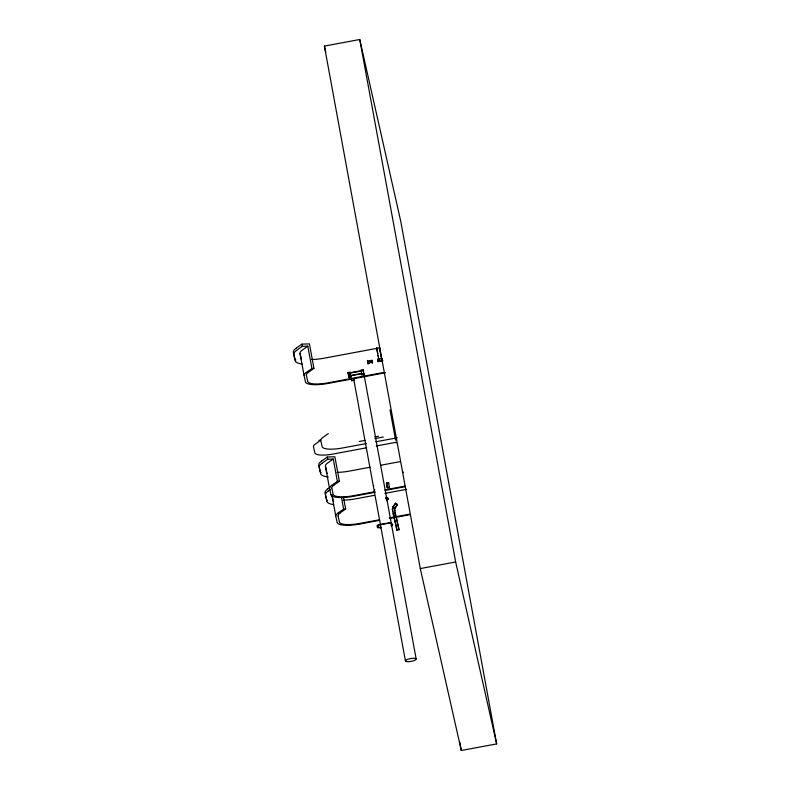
<?xml version="1.0" encoding="UTF-8"?>
<svg xmlns="http://www.w3.org/2000/svg" width="790" height="790" viewBox="0 0 790 790"><rect width="100%" height="100%" fill="white"/><g stroke="black" fill="none" stroke-linecap="round" stroke-linejoin="round"><path stroke-width="1.19" d="M350.75 376.01L352.123 375.517A53.078 13.825 -10.4 0 1 356.053 374.766L362.097 373.709M378.163 525.399L379.536 524.896A53.078 13.825 -10.4 0 1 383.466 524.145L389.47 523.099L390.704 523.622A22.021 5.737 -10.4 0 1 391.534 524.758A5.451 1.422 -10.4 0 1 391.08 525.508M385.954 498.075L386.557 497.236L388.423 498.964M385.935 498.875L386.557 497.236M386.646 500.682L388.285 498.381M393.272 507.595L392.926 506.874L395.553 503.191L397.281 504.336L397.251 505.156M393.055 507.457L395.553 503.191M394.793 508.602L397.281 504.336M394.951 508.375L396.264 506.528M333.686 485.307L333.538 485.416A19.523 5.086 -10.4 0 0 331.76 487.934L331.78 488.121M296.517 350.424L296.299 350.582A28.154 7.337 -10.4 0 0 293.752 354.216L293.781 354.483M337.903 513.135L337.774 513.224A21.824 5.688 -10.4 0 0 335.76 516.067L331.899 495.132M308.248 372.436L308.149 372.505A19.523 5.086 -10.4 0 0 306.322 375.072L306.342 375.25M296.112 348.212L295.924 348.351A28.154 7.337 -10.4 0 0 293.347 352.004L293.366 352.271M306.214 372.525L306.046 372.643A21.824 5.688 -10.4 0 0 304.061 375.457L299.973 353.219A21.824 5.688 -10.4 0 1 301.948 350.326L307.824 346.168L311.922 368.496L306.303 372.455M321.965 463.296L321.737 463.454A28.154 7.337 -10.4 0 0 319.19 467.078L319.219 467.354M331.652 485.386L331.484 485.514A21.824 5.688 -10.4 0 0 329.499 488.329L325.411 466.031A21.824 5.688 -10.4 0 1 327.386 463.187L333.262 459.039L337.36 481.367L331.77 485.307M328.215 491.034L328.018 491.173A28.154 7.337 -10.4 0 0 325.441 494.826L325.47 495.093M339.937 513.046L339.888 513.095A19.523 5.086 -10.4 0 0 338.021 515.682L338.041 515.87M321.56 461.084L321.332 461.242A28.154 7.337 -10.4 0 0 318.785 464.875L318.814 465.142M327.81 488.822L327.643 488.951A28.154 7.337 -10.4 0 0 325.036 492.614L325.065 492.881M296.23 348.133L301.859 344.154L309.433 343.887L313.936 368.416L308.357 372.357M296.635 350.345L302.264 346.366L307.824 346.168M321.668 461.005L327.297 457.025L334.881 456.758L339.384 481.288L333.795 485.228M322.073 463.207L327.702 459.237L333.262 459.039M327.919 488.743L329.825 487.4M328.324 490.955L330.427 489.464M337.992 513.075L343.611 509.106L345.635 509.037L343.492 497.354M340.016 512.996L345.635 509.037M328.324 433.601L322.755 437.532A19.523 5.086 -10.4 0 0 320.74 440.494L322.123 446.627A19.523 5.086 -10.4 0 0 342.425 448.009L366.284 443.565M323.811 358.245L378.943 347.975M349.516 471.067L369.967 467.255M353.762 495.646L374.964 491.696M324.394 46.087L359.756 39.5L400.767 221.427L496.653 743.913L461.291 750.5L420.29 568.573L324.394 46.087L325.747 52.071M367.518 361.129L372.031 360.289L372.159 360.872L367.646 361.711L367.518 361.129L368.012 363.716L369.424 363.459M382.321 358.976L382.686 360.981L382.558 360.398L378.045 361.237L378.173 361.83L377.679 359.233L381.906 358.443M379.496 359.499L377.808 359.815L377.679 359.233M381.195 359.183L381.758 359.085M371.972 362.985L372.534 362.877L372.031 360.289M380.434 361.405L381.847 361.139M347.956 372.633L350.039 372.248L350.168 372.831L348.084 373.216L347.956 372.633L348.884 377.581L348.755 376.998L350.839 376.613M363.528 374.855L363.923 374.174L361.84 374.559L361.968 375.141L361.04 370.194L363.124 369.809L363.252 370.392L361.435 370.727M350.839 377.215L350.039 372.248M328.186 382.804L383.446 372.505M328.393 383.377L385.56 372.722M351.313 379.101L351.678 380.711L353.94 380.286L353.574 378.677M374.855 436.9L378.499 436.218M359.183 441.511L365.217 440.385M374.865 438.588L383.318 437.018M375.823 441.788L397.291 437.788M366.639 447.782L332.768 454.092A17.222 4.483 -10.4 0 1 314.854 452.868L313.472 446.735A17.222 4.483 -10.4 0 1 315.25 444.128L320.819 440.188L318.795 440.267M376.267 445.985L395.988 442.311L396.116 442.894M380.602 465.271L400.421 461.577M403.394 472.045L403.246 472.687M373.66 485.455L373.532 486.087M386.478 483.065L388.562 482.68L388.69 483.263L386.616 483.648L386.478 483.065L387.416 488.013L386.616 483.648M374.845 489.741L374.332 490.452M387.278 487.43L389.361 487.035L389.49 487.628L388.453 487.815M385.105 489.81L404.924 486.117M353.565 495.685L351.975 495.962A19.523 5.086 -10.4 0 1 349.851 496.288L346.02 496.693A19.523 5.086 -10.4 0 1 333.242 494.53M353.831 496.238L375.102 492.279M385.234 490.393L405.053 486.699M355.895 498.786L374.006 495.409M384.878 493.385L406.672 489.326M385.777 497.789L387.752 497.414M394.407 508.622L395.612 514.784L393.538 515.169L392.324 509.007L394.407 508.622L394.951 511.021M395.227 515.465L395.75 515.366M359.944 523.405L379.565 519.751M389.381 517.914L409.19 514.221M359.657 523.454L358.226 523.711A19.523 5.086 -10.4 0 1 356.102 524.027L352.271 524.432A19.523 5.086 -10.4 0 1 339.493 522.269M360.082 523.987L379.694 520.333M389.51 518.507L409.329 514.813M398.99 529.774L395.207 512.987L393.134 513.372L396.916 530.159L398.99 529.774L396.303 517.015M420.29 568.573L455.652 561.986L496.653 743.913M348.716 471.215L347.531 471.423A19.523 5.086 -10.4 0 1 345.349 471.749L341.517 472.153A19.523 5.086 -10.4 0 1 336.994 472.311M353.456 496.308L351.935 496.574A21.824 5.688 -10.4 0 1 349.555 496.94L345.269 497.394A21.814 5.688 -10.4 0 1 331 494.975M355.095 498.934L353.792 499.162A19.523 5.086 -10.4 0 1 351.599 499.497L347.768 499.902A19.523 5.086 -10.4 0 1 343.245 500.06M359.717 524.056L358.255 524.313A21.824 5.688 -10.4 0 1 355.806 524.679L351.52 525.133A21.814 5.688 -10.4 0 1 337.251 522.713M323.041 358.384L322.093 358.551A19.523 5.086 -10.4 0 1 319.901 358.877L316.079 359.292A19.523 5.086 -10.4 0 1 311.546 359.45M327.455 382.943L326.537 383.091A19.523 5.086 -10.4 0 1 324.404 383.417L320.582 383.822A19.523 5.086 -10.4 0 1 307.804 381.659M327.613 383.515L326.487 383.713A21.824 5.688 -10.4 0 1 324.107 384.068L319.832 384.523A21.814 5.688 -10.4 0 1 305.552 382.103M361.623 373.463L352.143 375.201A2.301 0.602 -10.4 0 0 349.615 376.277L349.822 377.176M389.184 522.832L379.556 524.59A2.301 0.602 -10.4 0 0 377.037 525.656L377.442 527.473A2.301 0.602 -10.4 0 0 378.351 527.769L380.81 527.838M361.267 370.717L351.639 372.475A2.301 0.602 -10.4 0 0 349.121 373.542L349.526 375.359M361.603 370.984L355.549 372.031A53.078 13.825 -10.4 0 0 351.619 372.781L350.266 373.423M311.922 368.496L313.936 368.416M337.36 481.367L339.384 481.288M381.481 527.483L378.627 527.335M362.156 373.709L363.291 374.233A22.021 5.737 -10.4 0 1 363.894 374.865M386.685 497.819L388.315 498.895M395.681 503.773L397.419 504.919M392.926 506.874L394.654 508.019M393.815 507.96L394.467 508.385M364.565 374.124L364.318 373.927A16.363 4.266 -10.4 0 0 363.993 373.719L363.361 373.453A5.895 1.541 -10.4 0 0 363.104 373.384M320.671 473.773L320.71 473.882A28.134 7.327 -10.4 0 0 328.304 476.982M294.808 358.64L294.868 358.798A28.134 7.327 -10.4 0 0 295.845 359.964M295.213 360.852L295.272 361.01A28.134 7.327 -10.4 0 0 302.047 364.012M320.256 471.512L320.306 471.67A28.134 7.327 -10.4 0 0 321.086 472.677M326.497 499.231L326.566 499.408A28.134 7.327 -10.4 0 0 327.435 500.505M326.902 501.443L326.971 501.62A28.134 7.327 -10.4 0 0 333.745 504.622M331.81 488.26L333.163 494.234M293.406 352.429L294.226 356.093M325.51 495.281L326.843 501.206M306.401 375.497L307.725 381.363M300.042 353.594L301.365 359.46M325.48 466.456L326.675 471.739M329.578 488.753L330.901 494.649M335.829 516.522L337.152 522.397M379.644 348.044L379.427 347.087L380.987 355.628M376.899 349.239L376.613 347.61L378.163 356.152M372.534 362.877L372.396 362.294L367.883 363.133L368.012 363.716M361.04 370.194L361.168 370.777M392.324 509.007L392.867 511.406M394.22 517.401L396.116 525.804M350.74 376.06L351.007 377.235M378.163 525.449L378.568 527.256M338.1 516.156L339.414 521.973M331.909 494.955L332.985 499.744M304.15 375.971L305.463 381.787M294.324 356.517L294.739 358.354M318.884 465.458L320.187 471.245M325.134 493.197L326.438 498.994M293.85 354.799L295.154 360.586M319.288 467.67L320.592 473.457M379.032 360.754L379.19 361.504L378.055 355.589M381.995 361L381.481 358.384M381.935 360.744L381.768 359.885M379.121 361.267L378.943 360.408M368.091 363.756L367.449 360.408M379.743 348.884L379.832 349.338A53.078 0.533 79.4 0 0 380.533 353.12M380.869 355.066L381.531 358.551M376.919 349.407L377.018 349.861A53.078 0.533 79.4 0 0 377.709 353.644M359.756 39.5L455.652 561.986M459.74 742.017L461.291 750.5M381.373 356.952L381.471 357.505M390.033 409.872L395.583 440.129M388.562 482.68L389.49 487.628M396.313 526.89L396.916 530.159M363.124 369.809L416.162 658.969M353.624 378.647L405.438 660.963M351.333 378.795L351.678 380.711M341.458 497.354L343.611 509.106M327.297 457.025L327.702 459.237M301.859 344.154L302.264 346.366M327.435 473.368A21.814 5.688 -10.4 0 1 326.961 472.785M333.755 501.176A21.814 5.688 -10.4 0 1 333.183 500.465M391.485 525.864A6.606 1.718 -10.4 0 0 392.66 524.55L391.692 523.286A16.363 4.266 -10.4 0 0 391.415 523.108L390.843 522.862A5.895 1.541 -10.4 0 0 390.517 522.773M364.397 376.277A6.606 1.718 -10.4 0 1 363.607 376.702M362.6 370.658A5.895 1.541 -10.4 0 1 362.857 370.727L363.489 370.994A16.363 4.266 -10.4 0 1 363.775 371.172M407.976 661.674A5.451 1.422 -10.4 0 0 416.172 659.097A5.451 1.422 -10.4 0 0 408.272 659.127A5.451 1.422 -10.4 0 0 407.976 661.674"/></g></svg>
